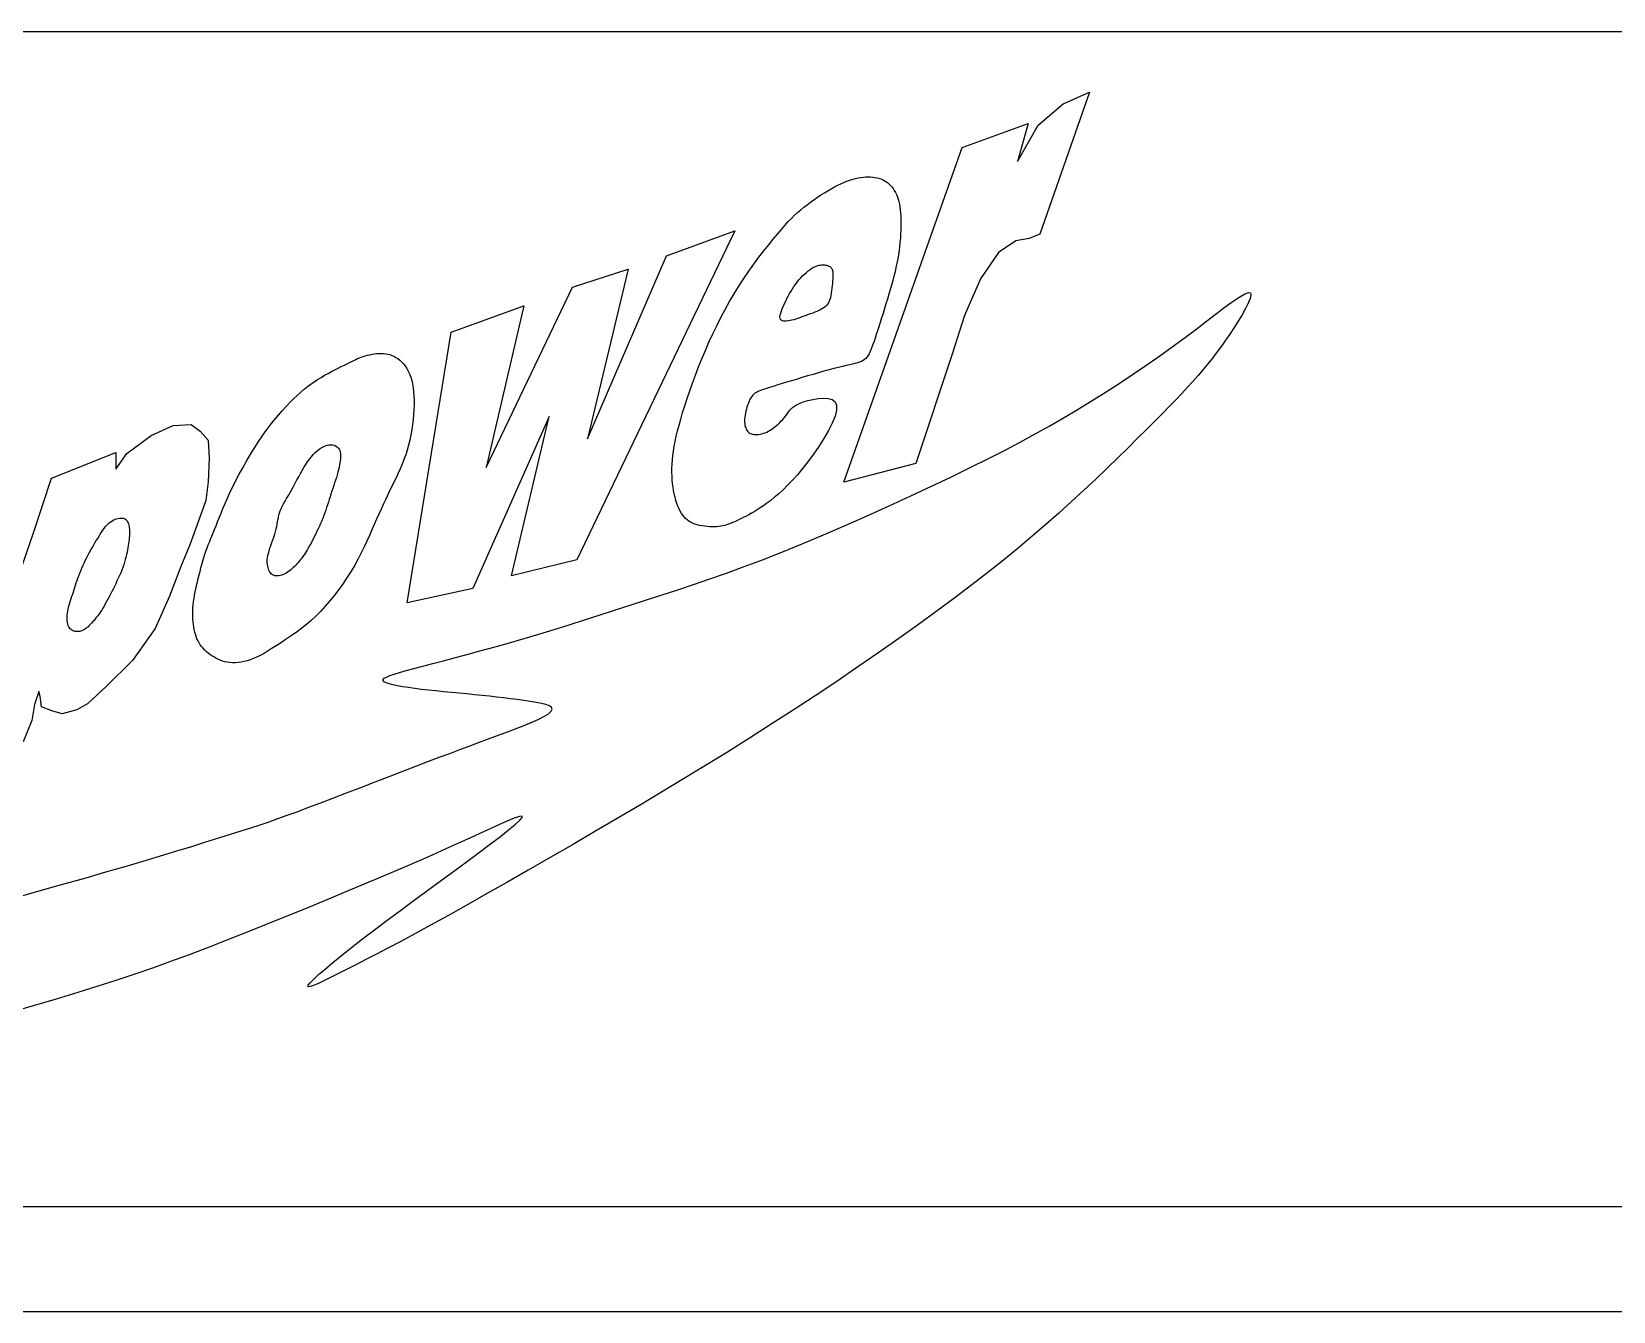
# Model space of a CAD drawing. Extents: x 958 to 1245, y -205 to -1.
# Drawn here: x 977.75 to 996.59, y -204.96 to -189.71 of the extents above; entities that cross this region are included whole.
import ezdxf

# ---------------------------------------------------------------- set-up
doc = ezdxf.new("R2010")
doc.units = 0
doc.layers.add('圖框層', color=7, linetype='CONTINUOUS')
doc.layers.add('輪廓線層', color=7, linetype='CONTINUOUS')

msp = doc.modelspace()

# ---------------------------------------------------------------- linework, layer by layer
at = {"layer": '圖框層', "color": 7}
for p, q in [((959.143, -189.715), (1243.643, -189.715)), ((959.143, -203.715), (1243.643, -203.715)), ((957.893, -204.964), (1244.893, -204.964))]:
    msp.add_line(p, q, dxfattribs=at)
at = {"layer": '輪廓線層', "color": 116}
for points in [[(989.051, -192.662), (988.863, -193.096), (988.715, -193.559), (988.282, -194.859), (987.424, -195.085), (988.834, -191.096), (989.622, -190.81), (989.494, -191.264), (989.741, -190.83), (990.036, -190.574), (990.352, -190.436), (989.76, -192.13), (989.632, -192.18), (989.475, -192.209), (989.268, -192.347)], [(987.842, -193.231), (987.826, -193.279), (987.812, -193.325), (987.798, -193.367), (987.785, -193.406), (987.772, -193.443), (987.76, -193.476), (987.748, -193.506), (987.736, -193.533), (987.725, -193.556), (987.713, -193.577), (987.7, -193.595), (987.686, -193.61), (987.671, -193.623), (987.654, -193.635), (987.634, -193.645), (987.612, -193.654), (987.587, -193.663), (987.559, -193.67), (987.527, -193.678), (987.492, -193.686), (987.453, -193.695), (987.409, -193.704), (987.361, -193.716), (987.308, -193.729), (987.25, -193.744), (987.188, -193.761), (987.124, -193.779), (987.058, -193.799), (986.991, -193.818), (986.925, -193.838), (986.861, -193.858), (986.8, -193.876), (986.742, -193.893), (986.689, -193.909), (986.639, -193.924), (986.594, -193.938), (986.552, -193.951), (986.515, -193.963), (986.481, -193.974), (986.451, -193.984), (986.426, -193.994), (986.403, -194.003), (986.384, -194.013), (986.367, -194.023), (986.353, -194.034), (986.34, -194.047), (986.328, -194.061), (986.317, -194.077), (986.307, -194.096), (986.297, -194.117), (986.288, -194.14), (986.279, -194.164), (986.271, -194.189), (986.264, -194.214), (986.258, -194.239), (986.253, -194.263), (986.249, -194.287), (986.246, -194.309), (986.244, -194.331), (986.243, -194.351), (986.244, -194.37), (986.245, -194.389), (986.248, -194.406), (986.252, -194.422), (986.257, -194.437), (986.263, -194.451), (986.27, -194.464), (986.278, -194.476), (986.288, -194.486), (986.298, -194.495), (986.311, -194.502), (986.324, -194.508), (986.339, -194.513), (986.355, -194.515), (986.373, -194.517), (986.391, -194.517), (986.409, -194.515), (986.429, -194.512), (986.448, -194.507), (986.468, -194.501), (986.488, -194.494), (986.507, -194.486), (986.527, -194.476), (986.546, -194.465), (986.566, -194.452), (986.585, -194.439), (986.604, -194.424), (986.623, -194.408), (986.643, -194.391), (986.661, -194.373), (986.68, -194.354), (986.698, -194.335), (986.715, -194.316), (986.731, -194.297), (986.745, -194.278), (986.759, -194.259), (986.771, -194.242), (986.784, -194.225), (986.798, -194.208), (986.814, -194.192), (986.836, -194.176), (986.863, -194.16), (986.898, -194.144), (986.942, -194.128), (986.995, -194.111), (987.055, -194.097), (987.118, -194.086), (987.18, -194.081), (987.237, -194.085), (987.285, -194.099), (987.32, -194.126), (987.339, -194.167), (987.338, -194.225), (987.32, -194.296), (987.287, -194.379), (987.242, -194.468), (987.187, -194.562), (987.127, -194.658), (987.063, -194.751), (986.997, -194.84), (986.934, -194.921), (986.872, -194.995), (986.813, -195.061), (986.756, -195.12), (986.702, -195.174), (986.65, -195.221), (986.601, -195.264), (986.554, -195.302), (986.51, -195.335), (986.469, -195.365), (986.43, -195.391), (986.394, -195.414), (986.359, -195.435), (986.326, -195.454), (986.294, -195.471), (986.264, -195.487), (986.235, -195.502), (986.206, -195.517), (986.179, -195.53), (986.152, -195.543), (986.126, -195.555), (986.101, -195.565), (986.077, -195.575), (986.053, -195.584), (986.029, -195.592), (986.006, -195.598), (985.983, -195.604), (985.959, -195.609), (985.935, -195.612), (985.91, -195.614), (985.884, -195.615), (985.857, -195.615), (985.828, -195.614), (985.798, -195.612), (985.768, -195.608), (985.738, -195.604), (985.707, -195.598), (985.678, -195.59), (985.65, -195.582), (985.624, -195.572), (985.6, -195.561), (985.578, -195.548), (985.558, -195.533), (985.539, -195.517), (985.522, -195.498), (985.506, -195.478), (985.491, -195.455), (985.477, -195.429), (985.463, -195.4), (985.45, -195.369), (985.438, -195.336), (985.426, -195.301), (985.416, -195.263), (985.406, -195.224), (985.398, -195.184), (985.391, -195.142), (985.385, -195.099), (985.381, -195.055), (985.379, -195.01), (985.378, -194.964), (985.378, -194.917), (985.38, -194.868), (985.384, -194.817), (985.389, -194.765), (985.396, -194.712), (985.405, -194.656), (985.416, -194.598), (985.43, -194.536), (985.445, -194.472), (985.462, -194.404), (985.483, -194.331), (985.505, -194.254), (985.531, -194.172), (985.559, -194.086), (985.589, -193.996), (985.622, -193.903), (985.658, -193.807), (985.695, -193.71), (985.734, -193.612), (985.776, -193.513), (985.819, -193.415), (985.864, -193.317), (985.911, -193.219), (985.96, -193.123), (986.011, -193.027), (986.064, -192.932), (986.119, -192.839), (986.175, -192.747), (986.234, -192.657), (986.294, -192.57), (986.354, -192.485), (986.414, -192.404), (986.473, -192.327), (986.53, -192.254), (986.584, -192.188), (986.634, -192.127), (986.681, -192.072), (986.724, -192.023), (986.764, -191.979), (986.802, -191.94), (986.839, -191.903), (986.875, -191.87), (986.912, -191.838), (986.949, -191.807), (986.988, -191.777), (987.028, -191.747), (987.069, -191.718), (987.11, -191.689), (987.152, -191.661), (987.194, -191.635), (987.235, -191.61), (987.276, -191.587), (987.315, -191.565), (987.353, -191.545), (987.391, -191.527), (987.427, -191.511), (987.462, -191.496), (987.497, -191.484), (987.531, -191.473), (987.564, -191.464), (987.596, -191.457), (987.627, -191.452), (987.658, -191.448), (987.687, -191.446), (987.716, -191.445), (987.744, -191.446), (987.77, -191.448), (987.796, -191.452), (987.82, -191.456), (987.843, -191.462), (987.865, -191.469), (987.886, -191.478), (987.906, -191.488), (987.926, -191.5), (987.944, -191.513), (987.962, -191.528), (987.979, -191.545), (987.995, -191.564), (988.011, -191.584), (988.025, -191.606), (988.039, -191.63), (988.051, -191.655), (988.063, -191.682), (988.072, -191.71), (988.081, -191.739), (988.088, -191.77), (988.094, -191.803), (988.098, -191.837), (988.102, -191.873), (988.104, -191.91), (988.105, -191.95), (988.106, -191.991), (988.105, -192.035), (988.104, -192.08), (988.102, -192.127), (988.099, -192.175), (988.094, -192.224), (988.089, -192.274), (988.083, -192.324), (988.075, -192.374), (988.067, -192.424), (988.057, -192.475), (988.046, -192.525), (988.035, -192.576), (988.022, -192.628), (988.008, -192.68), (987.994, -192.734), (987.978, -192.788), (987.962, -192.844), (987.945, -192.901), (987.927, -192.958), (987.909, -193.015), (987.892, -193.072), (987.875, -193.127), (987.858, -193.18)], [(983.005, -196.351), (982.224, -196.522), (982.748, -193.294), (983.614, -192.984), (983.165, -194.908), (984.192, -192.76), (984.855, -192.546), (984.374, -194.566), (985.315, -192.386), (986.128, -192.087), (984.246, -196.009), (983.465, -196.201), (983.914, -194.299)], [(987.171, -193.015), (987.151, -193.026), (987.129, -193.037), (987.105, -193.048), (987.08, -193.058), (987.054, -193.068), (987.028, -193.077), (987.001, -193.087), (986.975, -193.097), (986.949, -193.106), (986.924, -193.115), (986.9, -193.124), (986.876, -193.132), (986.852, -193.14), (986.829, -193.147), (986.807, -193.153), (986.785, -193.158), (986.764, -193.162), (986.743, -193.165), (986.724, -193.165), (986.707, -193.164), (986.692, -193.16), (986.68, -193.153), (986.671, -193.143), (986.666, -193.129), (986.664, -193.112), (986.667, -193.091), (986.673, -193.068), (986.682, -193.042), (986.692, -193.015), (986.705, -192.986), (986.719, -192.956), (986.733, -192.926), (986.748, -192.896), (986.764, -192.867), (986.78, -192.837), (986.796, -192.809), (986.813, -192.78), (986.831, -192.753), (986.85, -192.726), (986.87, -192.699), (986.891, -192.674), (986.912, -192.649), (986.934, -192.626), (986.957, -192.604), (986.98, -192.583), (987.002, -192.565), (987.025, -192.548), (987.046, -192.534), (987.067, -192.522), (987.088, -192.512), (987.107, -192.505), (987.126, -192.499), (987.144, -192.496), (987.161, -192.494), (987.177, -192.493), (987.193, -192.494), (987.207, -192.496), (987.221, -192.499), (987.234, -192.503), (987.246, -192.509), (987.257, -192.515), (987.266, -192.522), (987.274, -192.53), (987.281, -192.539), (987.286, -192.549), (987.29, -192.56), (987.293, -192.572), (987.295, -192.586), (987.295, -192.602), (987.295, -192.619), (987.294, -192.639), (987.293, -192.662), (987.292, -192.687), (987.29, -192.715), (987.287, -192.744), (987.284, -192.773), (987.28, -192.803), (987.276, -192.832), (987.271, -192.859), (987.265, -192.885), (987.258, -192.908), (987.25, -192.928), (987.241, -192.947), (987.231, -192.963), (987.219, -192.978), (987.205, -192.991), (987.189, -193.003)], [(980.143, -197.236), (980.111, -197.234), (980.08, -197.23), (980.051, -197.224), (980.023, -197.215), (979.996, -197.205), (979.97, -197.193), (979.945, -197.18), (979.921, -197.166), (979.897, -197.151), (979.874, -197.135), (979.852, -197.118), (979.832, -197.1), (979.812, -197.082), (979.793, -197.062), (979.776, -197.041), (979.76, -197.02), (979.746, -196.997), (979.733, -196.973), (979.721, -196.949), (979.711, -196.923), (979.702, -196.896), (979.694, -196.869), (979.688, -196.84), (979.682, -196.811), (979.678, -196.78), (979.674, -196.749), (979.672, -196.717), (979.67, -196.684), (979.67, -196.65), (979.671, -196.615), (979.673, -196.58), (979.676, -196.544), (979.681, -196.507), (979.686, -196.469), (979.692, -196.431), (979.7, -196.392), (979.708, -196.353), (979.717, -196.313), (979.726, -196.272), (979.736, -196.231), (979.746, -196.189), (979.757, -196.147), (979.768, -196.105), (979.779, -196.063), (979.791, -196.022), (979.803, -195.981), (979.815, -195.942), (979.828, -195.904), (979.841, -195.867), (979.854, -195.832), (979.868, -195.797), (979.883, -195.761), (979.898, -195.725), (979.914, -195.687), (979.93, -195.647), (979.948, -195.603), (979.966, -195.557), (979.986, -195.507), (980.007, -195.454), (980.03, -195.397), (980.055, -195.337), (980.083, -195.273), (980.113, -195.207), (980.146, -195.137), (980.183, -195.064), (980.223, -194.989), (980.265, -194.912), (980.309, -194.835), (980.355, -194.758), (980.402, -194.682), (980.449, -194.608), (980.498, -194.536), (980.546, -194.468), (980.594, -194.404), (980.642, -194.343), (980.69, -194.286), (980.736, -194.232), (980.782, -194.181), (980.827, -194.134), (980.871, -194.09), (980.914, -194.05), (980.956, -194.012), (980.997, -193.977), (981.037, -193.945), (981.078, -193.915), (981.118, -193.887), (981.158, -193.86), (981.199, -193.835), (981.24, -193.81), (981.282, -193.787), (981.323, -193.765), (981.364, -193.745), (981.403, -193.725), (981.44, -193.706), (981.476, -193.689), (981.508, -193.673), (981.537, -193.659), (981.564, -193.645), (981.588, -193.633), (981.611, -193.622), (981.633, -193.611), (981.655, -193.602), (981.677, -193.593), (981.701, -193.585), (981.725, -193.577), (981.751, -193.571), (981.778, -193.565), (981.806, -193.559), (981.834, -193.555), (981.862, -193.552), (981.89, -193.55), (981.917, -193.55), (981.944, -193.551), (981.969, -193.554), (981.995, -193.558), (982.019, -193.564), (982.043, -193.573), (982.067, -193.583), (982.09, -193.596), (982.113, -193.611), (982.136, -193.629), (982.158, -193.65), (982.18, -193.673), (982.201, -193.699), (982.22, -193.728), (982.238, -193.759), (982.254, -193.794), (982.268, -193.831), (982.279, -193.871), (982.289, -193.913), (982.296, -193.958), (982.301, -194.006), (982.305, -194.056), (982.306, -194.108), (982.306, -194.163), (982.304, -194.219), (982.3, -194.278), (982.295, -194.337), (982.288, -194.398), (982.28, -194.459), (982.269, -194.521), (982.256, -194.582), (982.242, -194.642), (982.225, -194.701), (982.207, -194.759), (982.186, -194.815), (982.164, -194.87), (982.141, -194.924), (982.117, -194.978), (982.092, -195.03), (982.066, -195.083), (982.041, -195.136), (982.015, -195.188), (981.99, -195.242), (981.965, -195.295), (981.939, -195.35), (981.913, -195.407), (981.887, -195.465), (981.86, -195.524), (981.832, -195.586), (981.804, -195.651), (981.774, -195.717), (981.743, -195.785), (981.711, -195.855), (981.676, -195.926), (981.639, -195.998), (981.599, -196.071), (981.556, -196.144), (981.51, -196.217), (981.462, -196.29), (981.411, -196.361), (981.358, -196.431), (981.303, -196.498), (981.248, -196.562), (981.192, -196.623), (981.136, -196.679), (981.08, -196.731), (981.025, -196.779), (980.971, -196.822), (980.918, -196.862), (980.867, -196.898), (980.818, -196.932), (980.77, -196.963), (980.726, -196.992), (980.684, -197.02), (980.644, -197.046), (980.606, -197.071), (980.569, -197.094), (980.534, -197.116), (980.499, -197.135), (980.464, -197.154), (980.429, -197.17), (980.393, -197.186), (980.356, -197.199), (980.32, -197.211), (980.283, -197.22), (980.247, -197.228), (980.211, -197.233), (980.177, -197.236)], [(980.85, -195.17), (980.871, -195.133), (980.891, -195.095), (980.912, -195.057), (980.932, -195.019), (980.952, -194.981), (980.973, -194.945), (980.994, -194.909), (981.016, -194.874), (981.037, -194.841), (981.06, -194.81), (981.083, -194.781), (981.106, -194.755), (981.129, -194.73), (981.153, -194.709), (981.176, -194.69), (981.2, -194.674), (981.224, -194.661), (981.248, -194.651), (981.271, -194.644), (981.293, -194.64), (981.315, -194.639), (981.335, -194.64), (981.353, -194.644), (981.37, -194.649), (981.384, -194.657), (981.396, -194.667), (981.406, -194.679), (981.414, -194.692), (981.421, -194.707), (981.426, -194.724), (981.429, -194.743), (981.431, -194.762), (981.431, -194.783), (981.43, -194.806), (981.428, -194.829), (981.424, -194.854), (981.42, -194.88), (981.414, -194.907), (981.407, -194.936), (981.399, -194.965), (981.39, -194.995), (981.381, -195.027), (981.371, -195.059), (981.36, -195.092), (981.349, -195.125), (981.338, -195.158), (981.327, -195.191), (981.316, -195.224), (981.306, -195.257), (981.296, -195.289), (981.286, -195.322), (981.276, -195.354), (981.265, -195.386), (981.255, -195.418), (981.244, -195.449), (981.232, -195.481), (981.219, -195.513), (981.206, -195.544), (981.193, -195.576), (981.179, -195.607), (981.164, -195.638), (981.15, -195.668), (981.135, -195.698), (981.121, -195.727), (981.107, -195.755), (981.093, -195.783), (981.079, -195.809), (981.065, -195.835), (981.051, -195.86), (981.037, -195.884), (981.024, -195.907), (981.01, -195.928), (980.997, -195.949), (980.983, -195.968), (980.969, -195.987), (980.955, -196.005), (980.941, -196.022), (980.927, -196.039), (980.912, -196.055), (980.897, -196.071), (980.882, -196.087), (980.866, -196.102), (980.85, -196.117), (980.834, -196.131), (980.817, -196.145), (980.8, -196.157), (980.783, -196.168), (980.766, -196.177), (980.748, -196.185), (980.73, -196.192), (980.712, -196.196), (980.695, -196.199), (980.679, -196.201), (980.663, -196.2), (980.648, -196.198), (980.634, -196.193), (980.622, -196.187), (980.61, -196.179), (980.601, -196.169), (980.592, -196.158), (980.584, -196.146), (980.577, -196.132), (980.572, -196.117), (980.567, -196.101), (980.563, -196.084), (980.559, -196.066), (980.557, -196.047), (980.557, -196.027), (980.557, -196.005), (980.56, -195.982), (980.564, -195.957), (980.571, -195.93), (980.579, -195.9), (980.59, -195.869), (980.601, -195.837), (980.613, -195.804), (980.626, -195.771), (980.637, -195.737), (980.648, -195.704), (980.657, -195.672), (980.665, -195.641), (980.671, -195.611), (980.676, -195.581), (980.68, -195.552), (980.686, -195.524), (980.691, -195.495), (980.699, -195.466), (980.709, -195.436), (980.721, -195.406), (980.735, -195.375), (980.752, -195.343), (980.77, -195.31), (980.789, -195.276), (980.809, -195.241), (980.83, -195.206)], [(978.813, -195.511), (978.827, -195.511), (978.84, -195.513), (978.852, -195.517), (978.863, -195.522), (978.872, -195.528), (978.881, -195.536), (978.888, -195.545), (978.895, -195.556), (978.901, -195.568), (978.905, -195.581), (978.909, -195.595), (978.912, -195.611), (978.915, -195.627), (978.916, -195.644), (978.917, -195.663), (978.918, -195.682), (978.917, -195.702), (978.916, -195.722), (978.915, -195.744), (978.913, -195.766), (978.91, -195.789), (978.907, -195.813), (978.903, -195.838), (978.899, -195.864), (978.894, -195.891), (978.888, -195.918), (978.882, -195.947), (978.875, -195.976), (978.867, -196.006), (978.858, -196.036), (978.848, -196.067), (978.837, -196.099), (978.825, -196.131), (978.812, -196.163), (978.798, -196.195), (978.783, -196.228), (978.768, -196.26), (978.753, -196.293), (978.737, -196.325), (978.721, -196.357), (978.706, -196.388), (978.69, -196.419), (978.675, -196.449), (978.659, -196.479), (978.644, -196.507), (978.629, -196.534), (978.614, -196.56), (978.6, -196.584), (978.586, -196.607), (978.572, -196.628), (978.558, -196.648), (978.544, -196.667), (978.531, -196.684), (978.518, -196.701), (978.504, -196.718), (978.491, -196.734), (978.477, -196.749), (978.464, -196.764), (978.45, -196.779), (978.437, -196.793), (978.423, -196.806), (978.409, -196.817), (978.395, -196.828), (978.381, -196.838), (978.367, -196.846), (978.353, -196.852), (978.339, -196.857), (978.325, -196.861), (978.31, -196.863), (978.297, -196.864), (978.283, -196.863), (978.27, -196.861), (978.257, -196.858), (978.244, -196.853), (978.232, -196.847), (978.221, -196.839), (978.211, -196.83), (978.202, -196.819), (978.194, -196.806), (978.187, -196.791), (978.182, -196.775), (978.178, -196.756), (978.175, -196.736), (978.174, -196.715), (978.174, -196.693), (978.175, -196.669), (978.177, -196.645), (978.181, -196.621), (978.186, -196.596), (978.192, -196.571), (978.199, -196.546), (978.207, -196.52), (978.215, -196.494), (978.224, -196.469), (978.232, -196.442), (978.241, -196.416), (978.249, -196.39), (978.257, -196.363), (978.266, -196.337), (978.274, -196.31), (978.283, -196.282), (978.292, -196.254), (978.302, -196.226), (978.312, -196.198), (978.324, -196.169), (978.336, -196.139), (978.348, -196.109), (978.362, -196.079), (978.376, -196.048), (978.39, -196.018), (978.406, -195.987), (978.421, -195.957), (978.438, -195.926), (978.454, -195.896), (978.471, -195.866), (978.488, -195.837), (978.504, -195.808), (978.521, -195.78), (978.538, -195.753), (978.554, -195.728), (978.569, -195.703), (978.584, -195.679), (978.599, -195.657), (978.614, -195.636), (978.629, -195.617), (978.644, -195.599), (978.66, -195.583), (978.676, -195.568), (978.693, -195.555), (978.711, -195.544), (978.729, -195.534), (978.747, -195.526), (978.764, -195.52), (978.781, -195.515), (978.798, -195.512)]]:
    msp.add_lwpolyline(points, close=True, dxfattribs=at)
at = {"layer": '輪廓線層', "color": 1}
msp.add_lwpolyline([(977.633, -200.011), (977.896, -199.939), (978.152, -199.867), (978.399, -199.797), (978.637, -199.728), (978.865, -199.662), (979.081, -199.598), (979.286, -199.536), (979.479, -199.478), (979.659, -199.423), (979.827, -199.371), (979.981, -199.323), (980.121, -199.279), (980.248, -199.239), (980.364, -199.201), (980.473, -199.165), (980.579, -199.129), (980.685, -199.092), (980.795, -199.053), (980.913, -199.01), (981.042, -198.962), (981.185, -198.908), (981.34, -198.848), (981.503, -198.786), (981.672, -198.721), (981.842, -198.655), (982.01, -198.59), (982.173, -198.527), (982.328, -198.468), (982.472, -198.413), (982.606, -198.362), (982.732, -198.315), (982.85, -198.27), (982.964, -198.228), (983.074, -198.187), (983.182, -198.147), (983.289, -198.107), (983.398, -198.066), (983.504, -198.026), (983.606, -197.986), (983.701, -197.947), (983.784, -197.91), (983.854, -197.875), (983.907, -197.842), (983.941, -197.814), (983.953, -197.789), (983.944, -197.767), (983.918, -197.749), (983.877, -197.733), (983.823, -197.719), (983.76, -197.707), (983.689, -197.696), (983.613, -197.685), (983.535, -197.675), (983.455, -197.665), (983.373, -197.655), (983.289, -197.645), (983.203, -197.635), (983.116, -197.626), (983.027, -197.616), (982.936, -197.607), (982.843, -197.598), (982.751, -197.589), (982.658, -197.58), (982.568, -197.571), (982.479, -197.561), (982.394, -197.552), (982.314, -197.542), (982.238, -197.532), (982.17, -197.521), (982.108, -197.51), (982.055, -197.499), (982.01, -197.487), (981.976, -197.474), (981.952, -197.462), (981.939, -197.448), (981.939, -197.434), (981.951, -197.42), (981.977, -197.405), (982.016, -197.389), (982.068, -197.371), (982.134, -197.351), (982.212, -197.329), (982.304, -197.304), (982.409, -197.277), (982.528, -197.246), (982.658, -197.211), (982.799, -197.174), (982.949, -197.134), (983.107, -197.091), (983.272, -197.045), (983.442, -196.997), (983.617, -196.946), (983.794, -196.893), (983.974, -196.838), (984.155, -196.782), (984.338, -196.724), (984.522, -196.665), (984.707, -196.605), (984.892, -196.545), (985.076, -196.485), (985.261, -196.426), (985.447, -196.365), (985.635, -196.302), (985.829, -196.236), (986.029, -196.166), (986.237, -196.09), (986.455, -196.007), (986.685, -195.917), (986.928, -195.817), (987.182, -195.711), (987.441, -195.599), (987.703, -195.483), (987.965, -195.366), (988.222, -195.248), (988.471, -195.132), (988.708, -195.019), (988.93, -194.91), (989.14, -194.806), (989.337, -194.705), (989.525, -194.606), (989.705, -194.508), (989.879, -194.411), (990.049, -194.312), (990.217, -194.212), (990.384, -194.109), (990.55, -194.005), (990.715, -193.898), (990.876, -193.791), (991.034, -193.684), (991.188, -193.577), (991.337, -193.47), (991.48, -193.366), (991.616, -193.263), (991.744, -193.166), (991.862, -193.075), (991.969, -192.995), (992.062, -192.927), (992.14, -192.873), (992.201, -192.838), (992.244, -192.822), (992.267, -192.828), (992.273, -192.853), (992.263, -192.895), (992.241, -192.95), (992.208, -193.015), (992.168, -193.088), (992.122, -193.164), (992.073, -193.242), (992.023, -193.318), (991.973, -193.392), (991.922, -193.464), (991.869, -193.535), (991.815, -193.606), (991.76, -193.675), (991.703, -193.744), (991.644, -193.813), (991.583, -193.882), (991.519, -193.953), (991.452, -194.025), (991.38, -194.101), (991.302, -194.181), (991.219, -194.266), (991.128, -194.357), (991.03, -194.455), (990.924, -194.56), (990.81, -194.673), (990.689, -194.793), (990.56, -194.917), (990.425, -195.046), (990.284, -195.179), (990.138, -195.314), (989.986, -195.451), (989.83, -195.589), (989.668, -195.728), (989.5, -195.869), (989.325, -196.012), (989.142, -196.158), (988.95, -196.307), (988.748, -196.46), (988.537, -196.618), (988.314, -196.78), (988.082, -196.945), (987.841, -197.114), (987.593, -197.285), (987.34, -197.457), (987.082, -197.629), (986.822, -197.799), (986.561, -197.968), (986.3, -198.135), (986.039, -198.299), (985.778, -198.46), (985.516, -198.62), (985.254, -198.778), (984.99, -198.935), (984.726, -199.092), (984.46, -199.247), (984.194, -199.403), (983.928, -199.557), (983.666, -199.707), (983.41, -199.853), (983.163, -199.993), (982.928, -200.126), (982.707, -200.249), (982.502, -200.363), (982.316, -200.464), (982.147, -200.555), (981.995, -200.636), (981.857, -200.708), (981.733, -200.773), (981.62, -200.831), (981.516, -200.883), (981.422, -200.931), (981.334, -200.975), (981.255, -201.014), (981.186, -201.048), (981.129, -201.073), (981.084, -201.091), (981.055, -201.098), (981.041, -201.094), (981.046, -201.078), (981.069, -201.048), (981.111, -201.005), (981.17, -200.951), (981.246, -200.885), (981.337, -200.808), (981.443, -200.723), (981.562, -200.628), (981.694, -200.526), (981.837, -200.418), (981.988, -200.304), (982.146, -200.186), (982.308, -200.066), (982.471, -199.946), (982.633, -199.827), (982.792, -199.71), (982.943, -199.598), (983.086, -199.492), (983.217, -199.394), (983.334, -199.305), (983.433, -199.228), (983.511, -199.163), (983.567, -199.112), (983.595, -199.079), (983.595, -199.063), (983.563, -199.067), (983.5, -199.089), (983.405, -199.128), (983.281, -199.184), (983.126, -199.254), (982.942, -199.338), (982.729, -199.434), (982.487, -199.542), (982.219, -199.658), (981.93, -199.782), (981.626, -199.91), (981.314, -200.04), (981.001, -200.17), (980.692, -200.295), (980.396, -200.414), (980.118, -200.525), (979.864, -200.624), (979.628, -200.714), (979.406, -200.796), (979.192, -200.873), (978.981, -200.946), (978.766, -201.018), (978.541, -201.09), (978.302, -201.164), (978.044, -201.242), (977.77, -201.323), (977.484, -201.406)], dxfattribs=at)
at = {"layer": '輪廓線層', "color": 116}
msp.add_lwpolyline([(977.547, -196.347), (977.776, -195.674), (977.988, -195.037), (978.755, -194.729), (978.755, -194.928), (978.887, -194.741), (979.176, -194.526), (979.439, -194.41), (979.65, -194.395), (979.759, -194.474), (979.853, -194.583), (979.864, -194.801), (979.853, -195.079), (979.827, -195.3), (979.736, -195.556), (979.635, -195.83), (979.537, -196.067), (979.394, -196.441), (979.221, -196.828), (978.954, -197.208), (978.638, -197.52), (978.417, -197.726), (978.291, -197.796), (978.115, -197.845), (977.991, -197.807), (977.867, -197.762), (977.852, -197.638), (977.837, -197.578), (977.784, -197.732), (977.754, -197.924), (977.649, -198.179)], dxfattribs=at)

doc.saveas('drawing.dxf')
